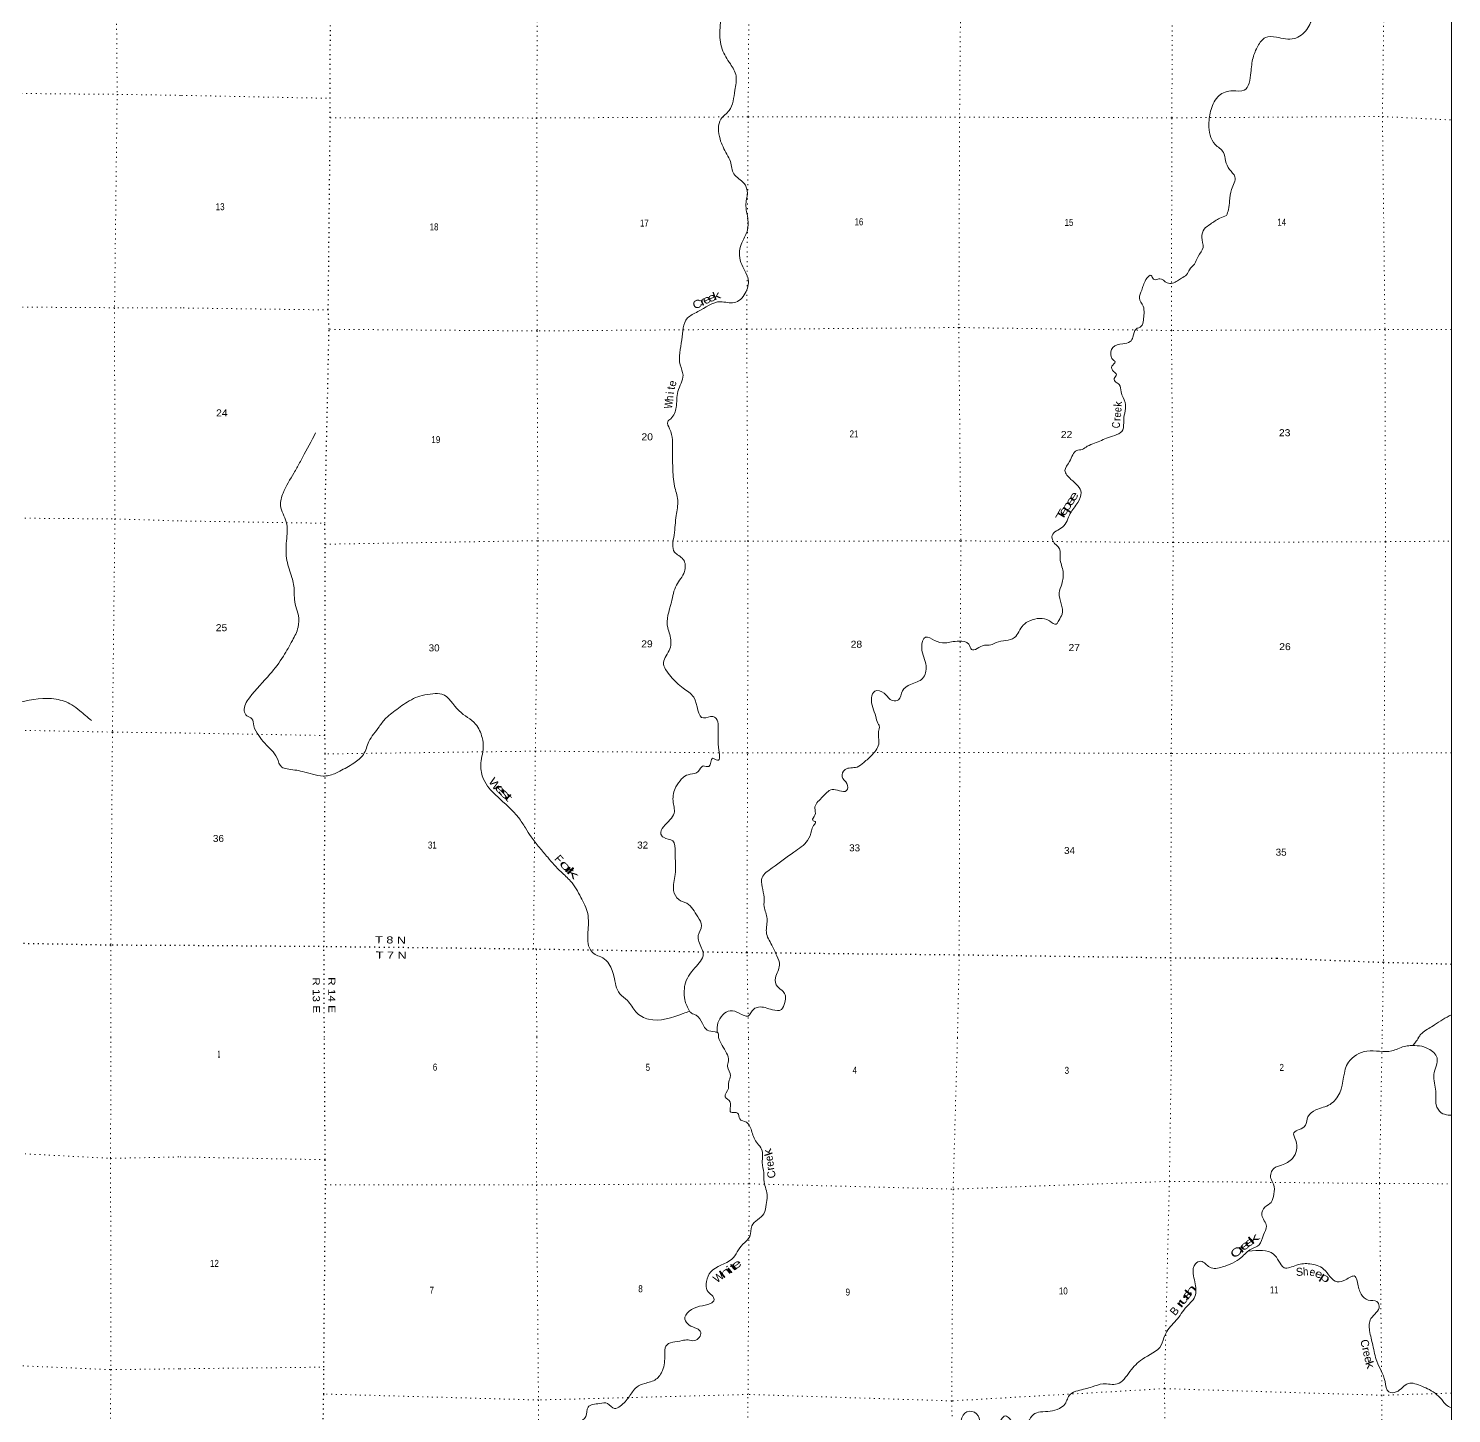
# Model space of a CAD drawing. Header units: feet. Extents: x -254670 to 6, y -549186 to -364975.
# Drawn here: x -35564 to 3, y -512885 to -478276 of the extents above; entities that cross this region are included whole.
import ezdxf
from ezdxf.enums import TextEntityAlignment as Align

# ---------------------------------------------------------------- set-up
doc = ezdxf.new("R2010")
doc.units = ezdxf.units.FT
doc.header["$LTSCALE"] = 80
doc.linetypes.add('DOTTED', pattern=[1.5, 0.3, -1.2])
for name, color, linetype, lineweight in [('39', 7, 'Continuous', 13), ('4', 7, 'Continuous', 13), ('6', 7, 'DOTTED', 25), ('7', 7, 'DOTTED', 13)]:
    doc.layers.add(name, color=color, linetype=linetype, lineweight=lineweight)
doc.layers.add('41', color=7, linetype='Continuous')

msp = doc.modelspace()

# ---------------------------------------------------------------- linework, layer by layer
at = {"layer": '39'}
for points in [[(-19042.56, -502834.34), (-19160.58, -502547.45), (-19173.74, -502312.32), (-19158.24, -502183.6), (-18906.75, -501746.15), (-18699.07, -501407.43), (-18807.15, -501094.36), (-18823.96, -500939.66), (-18740.59, -500694.01), (-18836.15, -500477.37), (-19111.37, -500134.97), (-19312.99, -500043.49), (-19438.77, -499816.95), (-19400.38, -499416.74), (-19402.95, -498859.92), (-19462.61, -498576.78), (-19696.41, -498487.46), (-19755.12, -498409.35), (-19691.59, -498224.1), (-19425.58, -497881.07), (-19453.15, -497575.65), (-19380.3, -497229.54), (-19238.37, -497029.84), (-19194.33, -496983.39), (-19025.65, -496912.21), (-18824.77, -496842.88), (-18700.67, -496703.57), (-18555.75, -496716.93), (-18466.15, -496513.46), (-18345.2, -496563.13), (-18314.5, -496239.34), (-18325.02, -495704.67), (-18380.2, -495518), (-18456.88, -495470.13), (-18690.11, -495505.44), (-18937.96, -494988.02), (-19204.59, -494760.16), (-19509.76, -494466.15), (-19692.45, -494117.27), (-19535.07, -493776.77), (-19534.71, -493418.96), (-19587.78, -493254.38), (-19496.18, -492614.69), (-19369.39, -492185.9), (-19169.75, -491849.22), (-19199.33, -491541.8), (-19415.45, -491359.93), (-19427.48, -490933.83), (-19375.41, -490447.1), (-19334.93, -490062.96), (-19417.03, -489711.58), (-19461.43, -489247.44), (-19469.39, -488829.35), (-19538.33, -488278.9), (-19587.42, -488104.25), (-19511.32, -488027.49), (-19373.81, -487743.38), (-19333.39, -487347.17), (-19204.5, -486936.46), (-19274.08, -486683.52), (-19236.72, -486060.17), (-19090.37, -485510.67), (-18835.58, -485352.63), (-18265.32, -485104.6), (-17929.22, -485127.08), (-17648.61, -484894.54), (-17575.78, -484546.42), (-17758.82, -484121.15), (-17752.84, -483672.85), (-17617.35, -483386.74), (-17580.61, -483064.93), (-17632.77, -482661.13), (-17598.02, -482343.35), (-17677.39, -482148.75), (-17934.01, -481910.79), (-18019.93, -481603.65), (-18107.29, -481421.15), (-18280.08, -481036.03), (-18256.22, -480539.4), (-18053.99, -480327.34), (-17909.45, -479822.07), (-17878.92, -479462.1), (-18021.14, -479163.27), (-18228.06, -478794.41), (-18282.57, -478318.25), (-18260.7, -477827.66), (-18368.98, -477470.37), (-18583.35, -477232.21), (-18902.25, -476578.44), (-19073.37, -476120.95), (-19231.77, -475802.1)], [(-5619.91, -482952.22), (-5570.32, -482799.2), (-5545.13, -482590.02), (-5494.18, -482296.28), (-5411.12, -481982.28), (-5546.77, -481800.02), (-5644.35, -481581.38), (-5699.64, -481372.59), (-5905.78, -481172.58), (-6063.02, -480670.8), (-6004.37, -480300.63), (-5806.79, -479953.91), (-5467.31, -479835.66), (-5177.67, -479818.17), (-5012.69, -479381.15), (-4958.07, -479008.99), (-4836.7, -478714.91), (-4646.53, -478504.92), (-4374.97, -478493.54), (-3930.15, -478529.56), (-3613.32, -478300.86), (-3439.88, -477954.26), (-3284.02, -477720.32), (-3033.82, -477439.68), (-2886.57, -477085.16), (-2633, -477098), (-2304.5, -477217), (-1977.43, -477026.45), (-1406.28, -476535.18), (-1036.75, -476390.65), (-948.38, -476356.04)], [(-9102.22, -488710.36), (-8742.73, -488567.89), (-8572.04, -488496.7), (-8214.78, -488308), (-8189.77, -488058.62), (-8151.56, -487620.21), (-8257.39, -487359.4), (-8304.52, -487172.68), (-8385.28, -487112.77), (-8425.92, -487026.53), (-8374.09, -486921.74), (-8442.84, -486847.7), (-8487.71, -486717.26), (-8403.71, -486606.29), (-8454.25, -486556.28), (-8502.88, -486480.13), (-8463.73, -486244.75), (-8214.64, -486159.1), (-8027.8, -486099.89), (-7959.91, -485989), (-7880.36, -485787.59), (-7751.91, -485718.62), (-7698.3, -485563.57), (-7682.99, -485394.64), (-7701.91, -485217.83), (-7799.43, -485013.27), (-7739.98, -484815.98), (-7634.57, -484550.12), (-7502.27, -484444.94), (-7449.53, -484537.15), (-7385.07, -484554.93), (-7290.63, -484528.33), (-7105.04, -484633.97), (-6845.74, -484580.44), (-6747.45, -484515.63), (-6621.09, -484430.58), (-6547.23, -484303.58), (-6423.14, -484162.26), (-6331.46, -483974.86), (-6207.77, -483747.11), (-6239.1, -483495.99), (-6175.68, -483288.63), (-6021.34, -483163.24), (-5790.63, -483017.38), (-5619.91, -482952.22)], [(-28386.54, -488380.42), (-28713.68, -488993.12), (-28787.49, -489130.17), (-28929.17, -489384.15), (-29200.49, -489884), (-29263.41, -490199.91), (-29120.7, -490605.28), (-29114.48, -491081.66), (-29104.17, -491570.09), (-28979.5, -491991.62), (-28919.52, -492345.13), (-28918.88, -492483.83), (-28883.58, -492720.86), (-28818.17, -492943.67), (-28824.86, -493237.19), (-28968.19, -493569.57), (-29191.73, -493958.63), (-29527.65, -494412.57), (-30042, -495002.06), (-30169.27, -495326.33), (-30104.32, -495448.63), (-29979.23, -495524.41), (-29934.14, -495703.09), (-29808.31, -495939.68), (-29658.51, -496137.96), (-29350.98, -496506.34), (-29233.25, -496730.9), (-29102.27, -496774.49), (-28717.68, -496840.95), (-28202.08, -496957.04), (-28057.27, -496944.27), (-27784.15, -496834.38), (-27434.98, -496635.68), (-27192.55, -496415.38), (-27055.19, -496097.1), (-26799.37, -495725.97), (-26629.37, -495506.03), (-26479.03, -495384.68), (-26144.17, -495137.8), (-25726.59, -494940.78), (-25459.18, -494901.27), (-25229.77, -494910.21), (-24803.33, -495326.24), (-24389.34, -495657.91), (-24224.8, -495996.83), (-24197.53, -496239.93), (-24261.86, -496686.51), (-24187.81, -497035.93), (-24047.95, -497260.38), (-23843.77, -497470.46), (-23312.18, -497998.55), (-23144.02, -498251.02), (-23002.16, -498473.46), (-22793.68, -498741.8), (-22587.33, -498986.04), (-22251.66, -499350.26), (-22015.19, -499582.28), (-21757.8, -499987.09), (-21586.92, -500392.31), (-21580.75, -500858.65), (-21520.38, -501296.58), (-21399.1, -501416.6), (-21262.04, -501470.2), (-21084.34, -501610.05), (-20931.83, -501959.08), (-20786.96, -502396.59), (-20593.02, -502568.52), (-20382.47, -502850.93), (-20063.74, -503032.3), (-19201.25, -502891.4), (-19042.56, -502834.34)], [(-18350.33, -503358.04), (-18333, -503126.37), (-18022.56, -502819.3), (-17798.95, -502880.53), (-17577.29, -502953.82), (-17433.24, -502778.23), (-17320.8, -502729.43), (-16968.39, -502796.06), (-16743.07, -502790.94), (-16663.4, -502615.66), (-16644.05, -502450.73), (-16702.89, -502342.47), (-16844.3, -502218.53), (-16893.62, -501995.64), (-16792.45, -501683.56), (-16859.94, -501446.69), (-16985.91, -501179.95), (-17122.23, -500852.95), (-17101.65, -500517.14), (-17177.46, -500220.01), (-17178.54, -499986.83), (-17225.09, -499490.54), (-16974.71, -499250.1), (-16433.28, -498857.48), (-16092.6, -498564.33), (-15991.1, -498324.62), (-15941.39, -498195.73), (-15891.52, -498103.01), (-15964.15, -498061.16), (-15906.39, -497934.23), (-15911.21, -497761.38), (-15739.39, -497499.21), (-15478.77, -497294.91), (-15297.55, -497326.19), (-15118.51, -497321.29), (-15107.25, -497144.34), (-15228.76, -496974.07), (-15155.13, -496796.81), (-14855.65, -496731.02), (-14689.17, -496619.64), (-14470.79, -496419.57), (-14307.19, -496121.26), (-14318.53, -495843.91), (-14299.05, -495705.11), (-14335.6, -495632.92), (-14386.65, -495470.34), (-14491.44, -494998.46), (-14409.69, -494837.24), (-14178.08, -494888.38), (-13963.96, -495072.27), (-13821.19, -495053.48), (-13717.61, -494827.83), (-13519.17, -494668.06), (-13216.05, -494517.82), (-13128.96, -494205.81), (-13237.7, -493750.03), (-13140.34, -493484.21), (-12922.67, -493565.56), (-12652.77, -493630.58), (-12495.95, -493605.69), (-12306.91, -493586.68), (-12065.12, -493663.89), (-11996.12, -493792.21), (-11670.66, -493688.1), (-11513.76, -493681.3), (-11379.23, -493620.34), (-10921.07, -493497.49), (-10701.2, -493184.83), (-10534.7, -493077.48), (-10291.53, -493015.98), (-10047.79, -493079.12), (-9874.38, -493162.7), (-9814.44, -493069.94), (-9728.66, -492910.71), (-9801.53, -492380.38), (-9738.17, -492158.95), (-9705.41, -491847.21), (-9779.35, -491519.9), (-9796.55, -491280.77), (-9956.38, -491090.59), (-9979.17, -490947.97), (-9722.61, -490735.65), (-9525, -490394.96), (-9339.15, -490120.67), (-9253.78, -489872.99), (-9508.82, -489542.56), (-9658.72, -489322.17), (-9541.05, -489098.46), (-9365.29, -488818.18), (-9226.57, -488793.38), (-9102.22, -488710.36)], [(-41848.82, -494404.79), (-41608.39, -494670.44), (-41387.49, -494902.06), (-41196.41, -494896.66), (-40915.2, -494836.33), (-40557.19, -494825.7), (-39957.24, -494606.25), (-39814.43, -494603.21), (-39597.73, -494235.74), (-39304.01, -493952.15), (-38931.41, -493728.31), (-38710.12, -493728.73), (-38392.39, -493997.85), (-37928.7, -494426.76), (-37664.33, -494545.48), (-36703.09, -495067.3), (-36352.2, -495189.42), (-35767.35, -495110.81), (-34874.68, -495036.01), (-34483.44, -495173.92), (-34281.21, -495325.26), (-33989.82, -495568.43)], [(-18318.29, -503487.7), (-18329.83, -503377.63), (-18402.4, -503347.83), (-18597.75, -503306.57), (-18715.2, -503142.31), (-18875.11, -502934.03), (-18992.06, -502878.31), (-19042.57, -502832.33)], [(1.93, -502922.69), (-215.53, -503039.87), (-424.15, -503175.57), (-702.98, -503355.84), (-779.11, -503426.57), (-829.86, -503500.6)], [(-18318.29, -503487.7), (-18228.08, -503686.4), (-18068.72, -504076.45), (-18091.25, -504211.36), (-18020.17, -504443.67), (-18062.58, -504596.9), (-18070.71, -504759.79), (-18152.63, -504971.76), (-18026.42, -505106.96), (-18009.42, -505355.97), (-17840.34, -505376.11), (-17788.35, -505524.23), (-17618.52, -505608.67), (-17482.99, -505852.28), (-17344.98, -506136.06), (-17240.73, -506283.57), (-17222.8, -506610.95), (-17187.57, -506871.81), (-17178.89, -507096.8), (-17098.26, -507457.62), (-17124, -507660.9), (-17185.59, -507892.74), (-17481.5, -508195.64), (-17536.66, -508461.57), (-17711.23, -508656.53), (-17986.25, -509027.52), (-18511.13, -509345.13), (-18618.82, -509587.56), (-18600.06, -509814.44), (-18486.15, -509929.68), (-18428.6, -510037.54), (-18515.89, -510135.02), (-18794.43, -510206.59), (-19158.44, -510530.38), (-19050.17, -510677.84), (-18860.24, -510762.05), (-18760.6, -510859.37), (-18917, -511062.16), (-19080.02, -511043.96), (-19226.52, -511063.76), (-19632.92, -511201.13), (-19660.51, -511418.5), (-19716.21, -511809.04), (-19880.43, -512030.01), (-20162.61, -512133.78), (-20360.5, -512226.53), (-20552.63, -512467.92), (-20773, -512699.6), (-20914.96, -512763.55), (-21091.34, -512634.97), (-21290.32, -512635.27), (-21576.71, -512723.02), (-21632.17, -512962.82), (-21819.59, -513091.62), (-22098.82, -513275.74), (-22206.98, -513477.98), (-22216.7, -513677.05), (-22366.69, -513911.93), (-22557.3, -513940.27), (-22917.34, -514089.16), (-23215.88, -514339.84), (-23196.7, -514602.89), (-23199.22, -514900.36), (-23310.79, -515154.89), (-23598.86, -515270.79), (-23714.59, -515513.3), (-23786.3, -515739.23), (-23796.81, -516040.82), (-23712.11, -516405.61), (-23817.63, -516662.07), (-24052.95, -516819.56), (-24198.09, -516953.89), (-24219.79, -517159.14), (-24058.52, -517370.3), (-23798.06, -517469.76), (-23658.2, -517739.45), (-23782.26, -517957.95), (-23868.46, -518147.87), (-23891.5, -518409.4), (-23882.49, -518662.53), (-23968.86, -518838.38), (-24126.51, -519105.5), (-24292.57, -519511.39), (-24545.53, -519707.27), (-24643.9, -519887.29), (-24776.33, -520077.74), (-24924.99, -520425.15), (-25273.09, -520563.85), (-25395.37, -520762.23), (-25407.23, -521120.11), (-25371.1, -521457.32)], [(-825.74, -503494.59), (-897.12, -503609.11), (-965.81, -503691.57)], [(-10269.25, -512842.68), (-9797.89, -512758.82), (-9658.49, -512648.67), (-9530.71, -512406.02), (-9332.79, -512315.28), (-8978.16, -512218.71), (-8707.68, -512145.22), (-8353.91, -512147.14), (-8034, -511833.91), (-7724.06, -511526.83), (-7251.84, -511175.66), (-7164.27, -510931.46), (-7053.78, -510755.33), (-6782.2, -510434.63), (-6653.65, -510256.28), (-6411.9, -509962.05), (-6412.17, -509598.29), (-6452.84, -509387.74), (-6397.43, -509143.91), (-6261.5, -509080.03), (-6038.61, -509232.19), (-5725.2, -509220.5), (-5251.6, -508985.88), (-5006.82, -508778.04), (-4807.06, -508673.22), (-4697.46, -508422.73), (-4621.66, -508202.79), (-4737.49, -507924.78), (-4663.42, -507728.97), (-4506.05, -507608.57), (-4438.13, -507402.78), (-4443.03, -507157.65), (-4513.11, -507009.74), (-4435.66, -506759.63), (-4243.65, -506679.02), (-3970.29, -506509.03), (-3891.17, -506059.93), (-3937.65, -505867.54), (-3801.87, -505791.6), (-3650.39, -505683.32), (-3584.55, -505471.53), (-3387.58, -505300.42), (-3033.47, -505159.63), (-2791.63, -504873.45), (-2571.52, -504107.18), (-2110.51, -503828.49), (-1489.47, -503825.29), (-1181.25, -503713.17), (-1026.72, -503693.29), (-577.61, -503768.45), (-359.85, -503997.04), (-439.31, -504418), (-388.18, -504833.43), (-380.16, -505172.98), (-253.22, -505370.47), (-77.69, -505426.71), (3.2, -505432)], [(-5068.89, -508829.06), (-4444.53, -508906.15), (-4313.9, -509075.46), (-4179.29, -509240.7), (-3868.5, -509176.79), (-3535.23, -509144.78), (-3195.99, -509277.5), (-2854.57, -509595.08), (-2650.13, -509546.48), (-2407.97, -509457.25), (-2347.85, -509613.31), (-2254.02, -509899.61), (-2077.36, -510052.3), (-1859.84, -510089.97), (-1804.27, -510199.86), (-2011.62, -510513.78), (-2044.26, -510813.62), (-1963.56, -511180.46), (-1866.4, -511579.27), (-1659.49, -512081.31), (-1563.92, -512345.49), (-1379, -512345.35), (-1077.98, -512134.84), (-737.49, -512203.23), (-551.58, -512287.49), (-204.39, -512582.9), (-130.53, -512669.81), (-0.62, -512744.25)], [(-26008.29, -525662.43), (-25710.85, -525374.26), (-25539.42, -524912.03), (-25372.55, -524745.29), (-25326.49, -524559.86), (-25127.35, -524231.96), (-24911.11, -523990.29), (-24811.39, -523753.99), (-24587.84, -523620.75), (-24102.26, -523379.96), (-23954.02, -522996.38), (-23801.6, -522626.83), (-23362.17, -522563.43), (-23170.56, -522790.31), (-22893.66, -522919.74), (-22606.07, -522934.48), (-22246.71, -522898.14), (-22122.84, -523005.23), (-21781.08, -523011.3), (-21383.63, -522795.65), (-21148.5, -522963.75), (-20882.41, -523028.98), (-20630.09, -522949.68), (-19982.43, -522988.36), (-19491.87, -522998.74), (-19214, -522700.07), (-18960.31, -522566.48), (-18816.32, -522333.69), (-18754.97, -522081.76), (-18898.61, -521832.21), (-19113.94, -521468.94), (-18995.61, -521276.63), (-18675.97, -521280.95), (-18167.81, -521080.1), (-18331.94, -520967.45), (-18647.54, -520794.26), (-18619.15, -520645.21), (-18485.9, -520354.26), (-18554.25, -520182.21), (-18558.37, -520003.39), (-18309.74, -519781.44), (-18138.12, -519506.12), (-18087.17, -519224.16), (-18048.02, -518964.45), (-17887.17, -518287.3), (-17685.09, -518208.58), (-17473.95, -518387), (-17149.23, -518481.7), (-17003.9, -518363.44), (-16902.94, -518060.8), (-16744.56, -518026.81), (-16567.61, -518203.61), (-16389.03, -518348.25), (-16213.88, -518201.51), (-16001.28, -517821.2), (-15873.42, -517755.4), (-15624.34, -517742.46), (-15346.29, -517628.69), (-15068.06, -517530.99), (-14725.75, -517412.45), (-14425.77, -517113.53), (-14025.07, -516833.53), (-13402.9, -516414.29), (-13281.09, -516346.55), (-13262.6, -516209.68), (-13272.94, -515844.02), (-13220.08, -515724.83), (-13019.56, -515684.31), (-12550.29, -515594.44), (-12450.33, -515378.24), (-12525.07, -515176.12), (-12575.34, -515003.87), (-12428.04, -514881.57), (-12283.09, -514731.16), (-12304.82, -514592.74), (-12356.18, -514328.05), (-12302.91, -514072.19), (-12316.7, -513754.81), (-12256.61, -513054.72), (-12112.37, -512844.03), (-11868.63, -512889.43), (-11763.17, -513139.42), (-11628.95, -513272.51), (-11418.36, -513233.89), (-11287.4, -513089.67), (-11140.39, -512943.26), (-11047.18, -513006.49), (-10912.55, -513173.74), (-10714.92, -513229.72), (-10447.33, -512911.08), (-10269.25, -512842.68)]]:
    msp.add_spline(points, degree=3, dxfattribs=at)
at = {"layer": '4'}
msp.add_lwpolyline([(-252658.03, -364975.08), (-221076.82, -365300.9), (-189495.2, -365583.27), (-157913.21, -365822.21), (-126330.93, -366017.71), (-94748.41, -366181.36), (-63165.71, -366278.36), (-31582.88, -366343.53), (0, -366365.25), (0, -549186.32), (-31834.36, -549164.42), (-63668.65, -549098.74), (-95502.83, -548989.26), (-127336.83, -548836.01), (-159170.57, -548638.96), (-191004.03, -548398.11), (-222837.12, -548113.49), (-254669.8, -547785.08)], close=True, dxfattribs=at)
msp.add_lwpolyline([(-252658.03, -364975.08), (-221076.82, -365300.9), (-189495.2, -365583.27), (-157913.21, -365822.21), (-126330.93, -366017.71), (-94748.41, -366181.36), (-63165.71, -366278.36), (-31582.88, -366343.53), (0, -366365.25), (0, -549186.32), (-31834.36, -549164.42), (-63668.65, -549098.74), (-95502.83, -548989.26), (-127336.83, -548836.01), (-159170.57, -548638.96), (-191004.03, -548398.11), (-222837.12, -548113.49), (-254669.8, -547785.08)], close=True, dxfattribs=at)
at = {"layer": '6'}
for points in [[(-28167.45, -503485.07), (-28178.36, -501220.55), (-28144.27, -496403.95), (-28154.44, -495943.66), (-28148.35, -491163.38), (-28156.8, -490640.77), (-28050.41, -485793.66), (-28070.76, -485309.3), (-28020.5, -480506.69), (-28024.75, -480022.25), (-28004.82, -475189.64), (-28008.99, -474721.28), (-28040.49, -470514.09)], [(-31768.36, -501191.34), (-33505.77, -501184.24), (-38843.52, -501082.02), (-44114.43, -501043.66), (-49427.59, -501005.6), (-54706.54, -500969.3), (-60545.52, -500822.45), (-63535.67, -500762.51)], [(0, -501661.13), (-1696.88, -501617.85), (-4361.22, -501514.28), (-7015.07, -501503.12), (-12300.87, -501430.44), (-17606.72, -501373.95), (-22864.43, -501285.05), (-22940.89, -501283.42), (-28178.36, -501220.55), (-31768.36, -501191.34)], [(-28214.92, -549169.11), (-28217.23, -549084.32), (-28233.07, -548933.77), (-28233.38, -544132.48), (-28166.73, -538872.19), (-28122.41, -532964.47), (-28185.34, -528254.89), (-28170.3, -523049.46), (-28293.83, -517684.86), (-28257.86, -516985.04), (-28185.29, -512397.95), (-28181.14, -511726.64), (-28140.33, -507174.08), (-28147.76, -506543.11), (-28167.45, -503485.07)]]:
    msp.add_lwpolyline(points, dxfattribs=at)
at = {"layer": '7'}
for p, q in [((-31739.15, -479948.16), (-28024.75, -480022.25)), ((-28070.76, -485309.3), (-31746.46, -485260.05)), ((-31753.78, -490581.51), (-28156.8, -490640.77)), ((-28154.44, -495943.66), (-31761.07, -495879.19)), ((-22864.43, -501285.05), (-22861.78, -503484.26)), ((-31775.63, -506473.9), (-28147.76, -506543.11)), ((-31782.91, -511766.91), (-28181.14, -511726.64))]:
    msp.add_line(p, q, dxfattribs=at)
for points in [[(-33442.07, -470457.59), (-33389.07, -474564.62), (-33347.39, -479922.25), (-33412.52, -485254.52), (-33403.59, -490531.97), (-33464.74, -495858.18), (-33505.77, -501184.24), (-33503.82, -503477.94)], [(-22827.43, -470518.77), (-22837.95, -475212.64), (-22859.75, -480513.64), (-22853.28, -485834.61), (-22829.09, -491075.08), (-22895.34, -496334.08), (-22940.89, -501283.42)], [(-17568.99, -503495.57), (-17606.81, -501353.85), (-17591.55, -496380.54), (-17581.79, -491087.64), (-17612.27, -485792.92), (-17576.43, -480483.81), (-17542.41, -475214.91), (-17529.78, -470543.15)], [(-1683.4, -470552.17), (-1653.82, -475213.68), (-1724.08, -480476.72), (-1659.26, -485801.42), (-1646.86, -491100.25), (-1682.83, -496381.21), (-1696.88, -501617.85), (-1731.51, -503502.18)], [(-12250.23, -470569.62), (-12246.78, -475237.29), (-12292.93, -480494.18), (-12310.91, -485748.93), (-12262.15, -491079.74), (-12288.04, -496366.69), (-12300.87, -501430.44), (-12345.96, -503498.95)], [(-6992.89, -503501.19), (-7015.07, -501503.12), (-7002.45, -496393.13), (-6952.35, -491120.14), (-6996.93, -485823.48), (-6987.27, -480508.46), (-6959.48, -475199.39), (-6942.65, -470563.79)], [(-63477.64, -479667.34), (-60365.94, -479715.11), (-54681.08, -479688.17), (-49360.35, -479657.82), (-44070.04, -479593.51), (-38741.09, -479874.72), (-33347.39, -479922.25), (-31739.15, -479948.16)], [(-28020.5, -480506.69), (-22885.9, -480513.77), (-17576.43, -480483.81), (-12292.93, -480494.18), (-6987.27, -480508.46), (-1724.08, -480476.72), (0, -480562.4)], [(-31746.46, -485260.05), (-33412.52, -485254.52), (-38733.71, -485218.53), (-44152.53, -485030.44), (-49433.31, -485020.3), (-54707.85, -485038.25), (-60460.15, -484916.91)], [(0, -485800.56), (-1659.26, -485801.42), (-6996.93, -485823.48), (-12310.91, -485748.93), (-17612.27, -485792.92), (-22853.28, -485834.61), (-28050.41, -485793.66)], [(-63506.86, -490288.18), (-60436.72, -490254.57), (-54787.19, -490352.53), (-49425.93, -490364.1), (-44046.53, -490381.58), (-38773.12, -490488.28), (-33403.59, -490531.97), (-31753.78, -490581.51)], [(-28148.35, -491163.38), (-22829.09, -491075.08), (-17581.79, -491087.64), (-12262.15, -491079.74), (-6952.35, -491120.14), (-1646.86, -491100.25), (0, -491086.56)], [(-31761.07, -495879.19), (-33464.74, -495858.18), (-38816.6, -495752.04), (-44067.44, -495707.5), (-49435.01, -495655.76), (-54725.96, -495629.6), (-60459.88, -495546.32), (-63521.4, -495569.68)], [(0, -496378.57), (-1682.83, -496381.21), (-7002.45, -496393.13), (-12288.04, -496366.69), (-17591.55, -496380.54), (-22895.34, -496334.08), (-28144.27, -496403.95)], [(-33503.82, -503477.94), (-33511.93, -506509.36), (-33502.15, -511789.21), (-33564.65, -517040.5), (-33570.72, -522282.06), (-33553.18, -527604.18), (-33557.26, -532844.55), (-33606.96, -538298.17)], [(-22861.78, -503484.26), (-22864.23, -507168.97), (-22816.93, -512546.52), (-22854.3, -517732.11), (-22884.16, -522873.4), (-22934.44, -528157.62), (-22876.73, -533401.78), (-22808.52, -539012.83), (-22738.91, -544237.38), (-22665.94, -549063.95), (-22668.83, -549175.21)], [(-17652.72, -547803.45), (-17470.16, -544290.64), (-17451.77, -539028.89), (-17622.8, -533554.03), (-17637.28, -528234.67), (-17605.37, -522755.72), (-17593.03, -517662.86), (-17580.58, -512409.23), (-17550.16, -507145.34), (-17568.99, -503495.57)], [(-12345.96, -503498.95), (-12453.34, -507276.97), (-12489.46, -512569.06), (-12347.86, -517762.62), (-12367, -522960.06), (-12335.27, -528211.17), (-12351.79, -533460.83), (-12157.9, -538826.62), (-12225.09, -544040.7), (-12479.04, -549182.94)], [(-7069.41, -549185.22), (-6964.12, -544116.16), (-6984.04, -538673.98), (-7027.89, -533508.51), (-7070.73, -528248.4), (-7070.81, -522954.72), (-7080.72, -517679.24), (-7172.68, -512264.03), (-7048.82, -507083.46), (-6992.89, -503501.19)], [(-1731.51, -503502.18), (-1798.16, -507136.93), (-1737.81, -512427.9), (-1727.76, -517715.44), (-1740.21, -522969.07), (-1726.02, -528266.61), (-1704.69, -533547.23), (-1666.96, -538734.72), (-1662.51, -544058.5), (-1820.92, -549186.23)], [(-63550.21, -506043.89), (-60525.54, -506075.11), (-54635.15, -506126.96), (-49511.06, -506106.05), (-44202.43, -506178.69), (-38885.59, -506225.24), (-33511.93, -506509.36), (-31775.63, -506473.9)], [(-28140.33, -507174.08), (-22864.23, -507168.97), (-17550.16, -507145.34), (-12453.34, -507276.97), (-7048.82, -507083.46), (-1798.16, -507136.93), (0, -507143.39)], [(-63564.84, -511360.63), (-60598.56, -511398.72), (-54722.66, -511510.8), (-49409.15, -511452.78), (-44094.33, -511501.33), (-38821.84, -511561.69), (-33502.15, -511789.21), (-31782.91, -511766.91)], [(0, -512376.12), (-1737.81, -512427.9), (-7172.68, -512264.03), (-12489.46, -512569.06), (-17580.58, -512409.23), (-22816.93, -512546.52), (-28185.29, -512397.95)]]:
    msp.add_lwpolyline(points, dxfattribs=at)

# ---------------------------------------------------------------- texts
at = {"layer": '41'}
for s, rotation, width, p in [('C', 24.859, 1.2, (-18807.11, -485253.34)), ('r', 26.307, 1.55, (-18671.47, -485185.24)), ('e', 24.104, 1.3, (-18575.07, -485139.24)), ('e', 24.104, 1.3, (-18450.72, -485087.68)), ('k', 20.994, 1.4, (-18331.05, -485041.62)), ('W', 82.742, 0.8, (-19468.79, -487683.22)), ('h', 86.477, 0.9, (-19447.71, -487523.73)), ('e', 84.36, 0.85, (-8255.66, -487940)), ('e', 85.68, 0.8, (-8245.88, -487806.76)), ('C', 85.734, 0.8, (-8284.81, -488193.28)), ('p', 57.96, 1.65, (-9533.13, -490267.18)), ('e', 55.8, 1.6, (-9443.19, -490136.88)), ('e', 55.8, 1.6, (-9367.12, -490019.5)), ('T', 60.096, 1.7, (-9667.67, -490480.37)), ('e', 59.675, 1.5, (-9610.67, -490382.97)), ('W', 306.132, 1.25, (-23986.12, -497216.39)), ('e', 314.492, 2, (-23834.64, -497361.76)), ('s', 314.492, 2.35, (-23732.27, -497461.36)), ('t', 316.427, 1.95, (-23631.84, -497558.22)), ('o', 313.119, 1.95, (-22216.05, -499262.65)), ('r', 315.745, 2.25, (-22109.99, -499372.64)), ('k', 315.745, 2.25, (-22029.39, -499455.13)), ('k', 107.809, 1.3, (-16985.19, -506328.27)), ('e', 98.629, 0.9, (-16958.74, -506497.98)), ('e', 99.597, 0.95, (-16940.09, -506633.21)), ('r', 101.448, 1.1, (-16930.78, -506744.66)), ('e', 38.017, 1.75, (-5103.31, -508759.06)), ('e', 37.258, 1.75, (-4996.91, -508679.26)), ('k', 38.337, 2, (-4880.63, -508594.24)), ('C', 36.126, 1.5, (-5322.72, -508934.9)), ('r', 38.946, 2, (-5187.51, -508834.61)), ('h', 39.014, 1.9, (-18093.18, -509435.4)), ('i', 38.757, 1.65, (-17982.32, -509369.34)), ('t', 39.211, 1.75, (-17894.03, -509298)), ('e', 36.246, 1.7, (-17814.52, -509235.84)), ('h', 3.411, 0.9, (-3636.75, -509437.47)), ('e', 350.322, 0.95, (-3489.26, -509446.46)), ('e', 339.18, 1.2, (-3347.12, -509488.18)), ('p', 328.452, 1.65, (-3206.88, -509571.65)), ('u', 50.218, 1.95, (-6618.29, -510087.06)), ('s', 52.058, 2.05, (-6537.54, -509977.99)), ('h', 49.516, 1.95, (-6443.47, -509870.97)), ('r', 51.453, 2, (-6703.64, -510196.34)), ('r', 282.847, 1.15, (-2225.28, -511296.77)), ('e', 284.537, 1.05, (-2162.75, -511555.33)), ('k', 289.234, 1.35, (-2127.62, -511699.14))]:
    msp.add_text(s, height=200, rotation=rotation, dxfattribs=dict(at, width=width)).set_placement(p, align=Align.CENTER)
for s, rotation, p in [('t', 83.616, (-19410.09, -487272.33)), ('e', 76.798, (-19378.76, -487168.32)), ('i', 86.235, (-19429.12, -487388.78)), ('k', 85.68, (-8235.26, -487666.17)), ('r', 87.102, (-8267.93, -488045.43)), ('F', 312.209, (-22379.14, -499096.49)), ('C', 102.935, (-16898.85, -506889.25)), ('W', 38.217, (-18256.12, -509555.7)), ('S', 5.287, (-3789.06, -509443.23)), ('B', 51.06, (-6846.58, -510387.01)), ('C', 282.836, (-2257.03, -511152.78)), ('e', 282.847, (-2200.52, -511408.31))]:
    msp.add_text(s, height=200, rotation=rotation, dxfattribs=at).set_placement(p, align=Align.CENTER)
at = {"layer": '6'}
for s, rotation, width, p in [('T 8 N', 359.312, 1.35, (-26901.9, -501134.59)), ('T 7 N', 359.312, 1.35, (-26885.03, -501514.69)), ('R 13 E', 270.276, 1.25, (-28459.2, -501984.49)), ('R 14 E', 270.276, 1.25, (-28071.34, -501982.52))]:
    msp.add_text(s, height=175, rotation=rotation, dxfattribs=dict(at, width=width)).set_placement(p)
at = {"layer": '7'}
for s, width, p in [('13', 0.85, (-30883.53, -482816.6)), ('18', 0.85, (-25537.06, -483322.72)), ('17', 0.85, (-20282.17, -483225.39)), ('16', 0.85, (-14918.15, -483194.64)), ('15', 0.85, (-9669.42, -483210.31)), ('14', 0.85, (-4352.36, -483204.45)), ('24', 1.1, (-30873.77, -487970.55)), ('21', 0.85, (-15040.6, -488494.82)), ('22', 1.1, (-9761.1, -488509.23)), ('23', 1.1, (-4310.31, -488464.7)), ('19', 0.85, (-25492.12, -488637.65)), ('20', 1.1, (-20242.64, -488567.14)), ('25', 1.1, (-30882.28, -493336.55)), ('30', 1.05, (-25561.79, -493841.54)), ('29', 1.1, (-20249.06, -493740.66)), ('28', 1.1, (-15014.27, -493750.67)), ('27', 1.1, (-9569.48, -493832.62)), ('26', 1.1, (-4302.53, -493809.98)), ('36', 1.05, (-30952.89, -498602.76)), ('31', 0.85, (-25579.81, -498768.28)), ('32', 1.05, (-20350.18, -498768.48)), ('33', 1.05, (-15052.15, -498837.8)), ('34', 1.05, (-9680.63, -498903.54)), ('35', 1.05, (-4392.04, -498945.97)), ('1', 0.4, (-30835.65, -503991.13)), ('6', 0.85, (-25458.35, -504316.38)), ('5', 0.85, (-20138.2, -504321.67)), ('4', 0.85, (-14965.39, -504390.98)), ('3', 0.85, (-9666.58, -504398.02)), ('2', 0.85, (-4296.18, -504323.97)), ('12', 0.85, (-31028.02, -509221.4)), ('8', 0.85, (-20322.3, -509855.48)), ('7', 0.85, (-25540, -509894.37)), ('9', 0.85, (-15140.24, -509937.6)), ('10', 0.85, (-9810.91, -509910.27)), ('11', 0.65, (-4531.25, -509881.45))]:
    msp.add_text(s, height=175, dxfattribs=dict(at, width=width)).set_placement(p)

doc.saveas('drawing.dxf')
